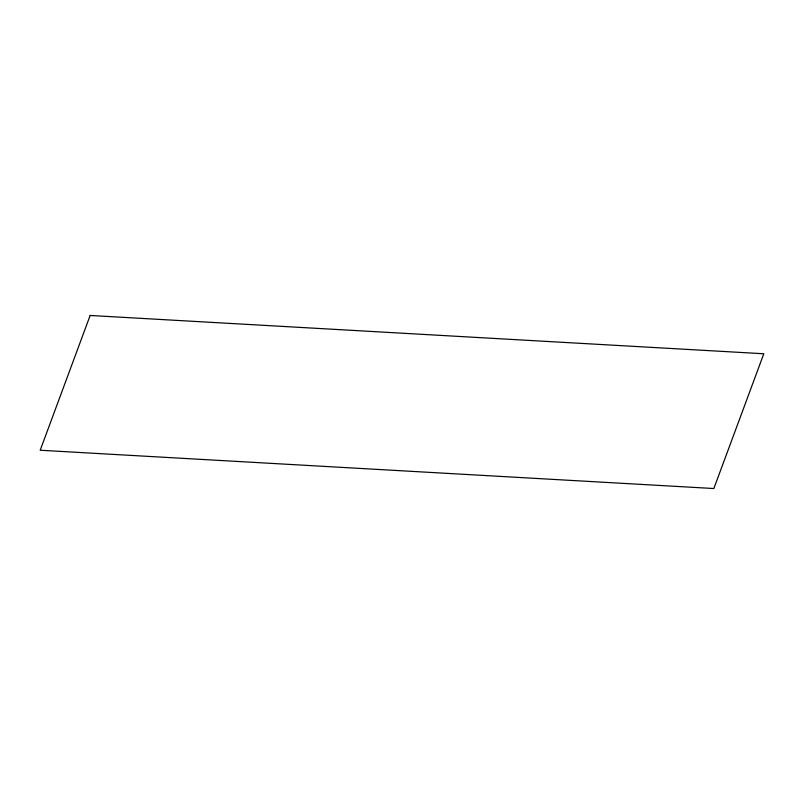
<?xml version="1.0" encoding="UTF-8"?>
<svg xmlns="http://www.w3.org/2000/svg" width="804" height="804" viewBox="0 0 804 804"><rect width="100%" height="100%" fill="white"/><g stroke="black" fill="none" stroke-linecap="round" stroke-linejoin="round"><path stroke-width="1.21" d="M90.148 315.469L40.2 450.24L713.851 488.53L763.8 353.76L90.148 315.469"/></g></svg>
